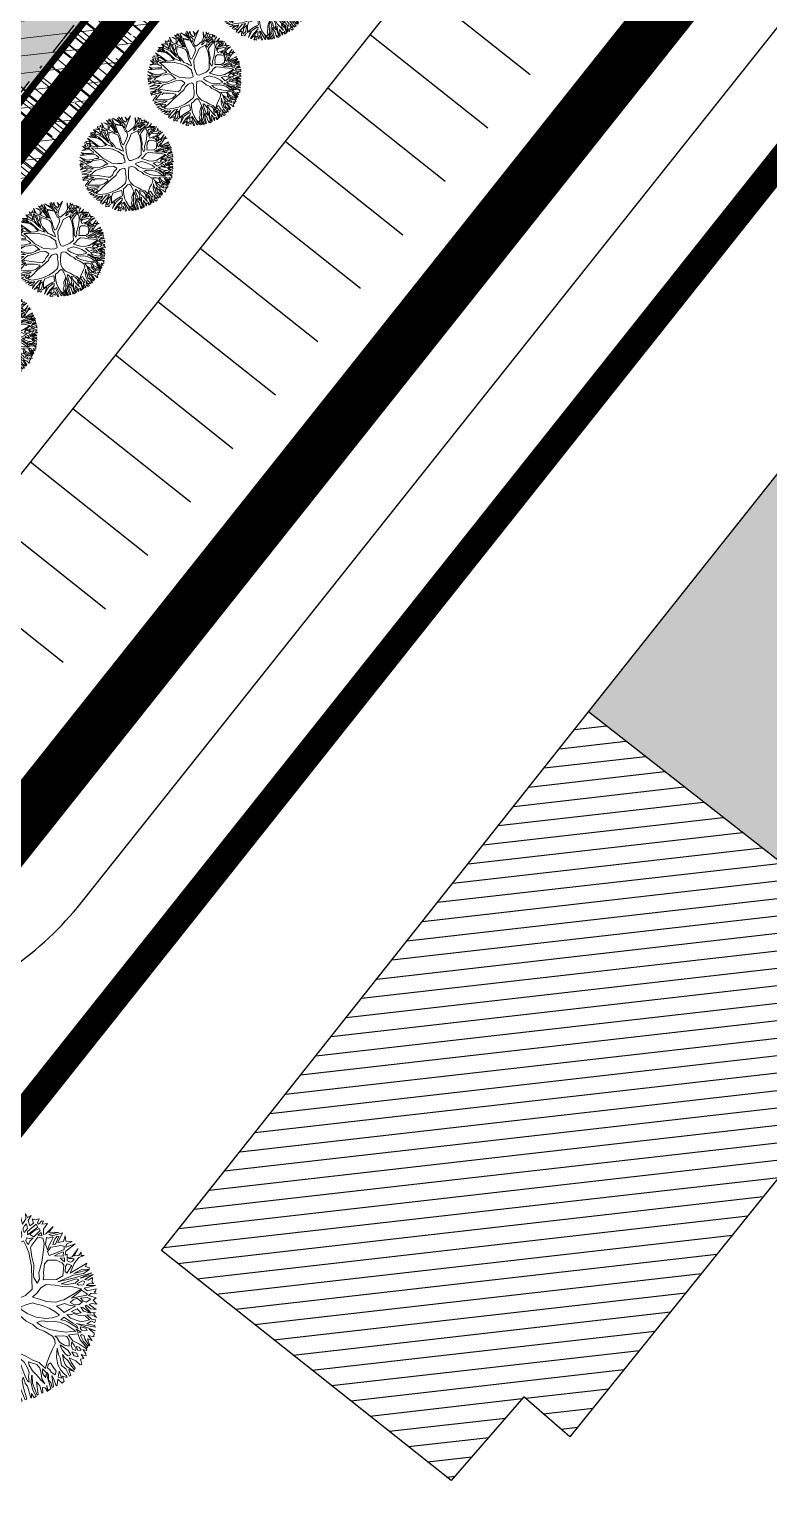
# Model space of a CAD drawing. Header units: metres. Extents: x -664657 to -643449, y -1076720 to -1062383.
# Drawn here: x -660253.3 to -660226.2, y -1066170.8 to -1066117.5 of the extents above; entities that cross this region are included whole.
import ezdxf

# ---------------------------------------------------------------- set-up
doc = ezdxf.new("R2010")
doc.units = ezdxf.units.M
doc.header["$LTSCALE"] = 0.1
for name, pattern in [('DASHDOT', [25.4, 12.7, -6.35, 0, -6.35]), ('DASHED', [19.05, 12.7, -6.35]), ('DIVIDE', [31.75, 12.7, -6.35, 0, -6.35, 0, -6.35])]:
    doc.linetypes.add(name, pattern=pattern)
doc.layers.get('0').update_dxf_attribs({"color": 8, "lineweight": 9})
for name, color, linetype in [('AA_THER_DOPRAVA', 142, 'Continuous'), ('AA_THER_katastr', 7, 'Continuous'), ('AA_THER_KOMUNIKACE', 201, 'Continuous'), ('AA_THER_osy', 46, 'DASHDOT'), ('AA_THER_srafy', 52, 'Continuous'), ('AA_THER_SRAFY KATASTR', 14, 'Continuous'), ('AA_THER_čerchovaná', 84, 'DIVIDE')]:
    doc.layers.add(name, color=color, linetype=linetype)
doc.layers.add('AA_THER_pomocná', color=30, linetype='Continuous', plot=False)
doc.layers.add('AA_THER_silná', color=1, linetype='Continuous', lineweight=70)
doc.layers.add('AA_THER_STAFAZ', color=252, linetype='Continuous', lineweight=0)

# ---------------------------------------------------------------- blocks, each defined once
blk = doc.blocks.new('A$C0C461CEA')
for p, q in [((-0.108, 0.579), (-0.136, 0.688)), ((-0.136, 0.688), (-0.031, 0.479)), ((-0.062, 0.681), (-0.084, 0.71)), ((-0.084, 0.71), (-0.025, 0.681)), ((-0.025, 0.681), (-0.029, 0.73)), ((-0.029, 0.73), (-0.001, 0.656)), ((0.063, 0.606), (-0.009, 0.765)), ((-0.009, 0.765), (0.101, 0.706)), ((0.049, 0.709), (0.1, 0.674)), ((0.071, 0.64), (0.049, 0.709)), ((0.101, 0.706), (0.094, 0.804)), ((0.094, 0.804), (0.195, 0.61)), ((0.214, 0.725), (0.134, 0.788)), ((0.134, 0.788), (0.212, 0.751)), ((0.191, 0.795), (0.205, 0.826)), ((0.231, 0.749), (0.191, 0.795)), ((0.195, 0.61), (0.214, 0.725)), ((0.205, 0.826), (0.247, 0.779)), ((0.212, 0.751), (0.231, 0.749)), ((0.247, 0.779), (0.283, 0.818)), ((0.256, 0.734), (0.28, 0.713)), ((0.257, 0.695), (0.256, 0.734)), ((0.272, 0.676), (0.257, 0.695)), ((0.283, 0.818), (0.273, 0.766)), ((0.273, 0.766), (0.303, 0.735)), ((0.28, 0.713), (0.29, 0.678)), ((0.303, 0.735), (0.335, 0.855)), ((0.335, 0.855), (0.332, 0.706)), ((0.332, 0.706), (0.398, 0.641)), ((0.448, 0.732), (0.381, 0.832)), ((0.381, 0.832), (0.473, 0.745)), ((0.398, 0.641), (0.448, 0.732)), ((0.471, 0.697), (0.438, 0.663)), ((0.483, 0.777), (0.463, 0.845)), ((0.463, 0.845), (0.503, 0.812)), ((0.482, 0.682), (0.471, 0.697)), ((0.473, 0.745), (0.483, 0.777)), ((0.49, 0.711), (0.491, 0.762)), ((0.505, 0.682), (0.49, 0.711)), ((0.491, 0.762), (0.519, 0.739)), ((0.503, 0.812), (0.541, 0.849)), ((0.519, 0.739), (0.518, 0.634)), ((0.541, 0.849), (0.523, 0.775)), ((0.523, 0.775), (0.552, 0.829)), ((0.544, 0.723), (0.568, 0.689)), ((0.547, 0.66), (0.544, 0.723)), ((0.552, 0.829), (0.55, 0.733)), ((0.55, 0.733), (0.572, 0.716)), ((0.568, 0.689), (0.562, 0.609)), ((0.572, 0.716), (0.592, 0.82)), ((0.592, 0.82), (0.599, 0.69)), ((0.599, 0.69), (0.656, 0.641)), ((0.732, 0.619), (0.623, 0.824)), ((0.623, 0.824), (0.721, 0.691)), ((0.721, 0.691), (0.725, 0.772)), ((0.725, 0.772), (0.739, 0.638)), ((0.739, 0.638), (0.773, 0.691)), ((0.773, 0.691), (0.762, 0.79)), ((0.762, 0.79), (0.78, 0.708)), ((0.78, 0.708), (0.782, 0.71)), ((0.782, 0.71), (0.826, 0.755)), ((0.826, 0.755), (0.807, 0.687)), ((0.807, 0.687), (0.84, 0.599)), ((0.888, 0.613), (0.897, 0.711)), ((0.897, 0.711), (0.915, 0.627)), ((-0.291, 0.473), (-0.326, 0.577)), ((-0.326, 0.577), (-0.279, 0.488)), ((-0.256, 0.522), (-0.284, 0.582)), ((-0.284, 0.582), (-0.25, 0.553)), ((-0.207, 0.472), (-0.256, 0.522)), ((-0.25, 0.553), (-0.251, 0.627)), ((-0.251, 0.627), (-0.205, 0.61)), ((-0.215, 0.587), (-0.164, 0.562)), ((-0.208, 0.57), (-0.215, 0.587)), ((-0.212, 0.536), (-0.208, 0.57)), ((-0.186, 0.48), (-0.212, 0.536)), ((-0.205, 0.61), (-0.205, 0.641)), ((-0.205, 0.641), (-0.143, 0.596)), ((-0.164, 0.562), (-0.163, 0.47)), ((-0.143, 0.596), (-0.108, 0.579)), ((-0.134, 0.562), (-0.138, 0.487)), ((-0.111, 0.544), (-0.134, 0.562)), ((-0.084, 0.536), (-0.111, 0.544)), ((-0.05, 0.471), (-0.084, 0.536)), ((0.086, 0.573), (-0.062, 0.681)), ((-0.001, 0.656), (0.063, 0.606)), ((0.115, 0.58), (0.071, 0.64)), ((0.141, 0.467), (0.086, 0.573)), ((0.1, 0.674), (0.148, 0.626)), ((0.154, 0.458), (0.115, 0.58)), ((0.148, 0.626), (0.198, 0.54)), ((0.198, 0.54), (0.234, 0.438)), ((0.212, 0.581), (0.226, 0.644)), ((0.236, 0.499), (0.212, 0.581)), ((0.226, 0.644), (0.236, 0.684)), ((0.236, 0.684), (0.278, 0.625)), ((0.278, 0.625), (0.267, 0.543)), ((0.267, 0.543), (0.281, 0.388)), ((0.291, 0.657), (0.272, 0.676)), ((0.29, 0.678), (0.291, 0.657)), ((0.298, 0.594), (0.316, 0.668)), ((0.299, 0.519), (0.298, 0.594)), ((0.359, 0.578), (0.299, 0.519)), ((0.316, 0.668), (0.354, 0.641)), ((0.392, 0.572), (0.318, 0.477)), ((0.354, 0.641), (0.373, 0.618)), ((0.373, 0.618), (0.359, 0.578)), ((0.469, 0.501), (0.392, 0.572)), ((0.419, 0.639), (0.417, 0.618)), ((0.417, 0.618), (0.449, 0.568)), ((0.438, 0.663), (0.419, 0.639)), ((0.449, 0.568), (0.492, 0.518)), ((0.492, 0.669), (0.482, 0.682)), ((0.503, 0.634), (0.492, 0.669)), ((0.492, 0.518), (0.511, 0.491)), ((0.512, 0.575), (0.503, 0.634)), ((0.518, 0.634), (0.505, 0.682)), ((0.511, 0.491), (0.512, 0.575)), ((0.53, 0.531), (0.539, 0.622)), ((0.551, 0.471), (0.53, 0.531)), ((0.539, 0.622), (0.547, 0.66)), ((0.562, 0.609), (0.551, 0.471)), ((0.581, 0.563), (0.574, 0.456)), ((0.6, 0.66), (0.581, 0.563)), ((0.629, 0.644), (0.6, 0.66)), ((0.699, 0.587), (0.629, 0.644)), ((0.656, 0.641), (0.716, 0.594)), ((0.735, 0.569), (0.699, 0.587)), ((0.716, 0.594), (0.732, 0.619)), ((0.736, 0.502), (0.735, 0.569)), ((0.756, 0.617), (0.75, 0.55)), ((0.75, 0.55), (0.759, 0.494)), ((0.785, 0.647), (0.756, 0.617)), ((0.759, 0.494), (0.811, 0.549)), ((0.847, 0.53), (0.772, 0.454)), ((0.811, 0.549), (0.785, 0.647)), ((0.84, 0.599), (0.888, 0.613)), ((1.024, 0.679), (0.847, 0.53)), ((0.915, 0.627), (1.024, 0.679)), ((1.039, 0.454), (1.103, 0.589)), ((1.103, 0.589), (1.074, 0.465)), ((1.137, 0.506), (1.166, 0.562)), ((1.166, 0.562), (1.164, 0.508)), ((-0.436, 0.238), (-0.503, 0.376)), ((-0.503, 0.376), (-0.397, 0.235)), ((-0.394, 0.371), (-0.482, 0.412)), ((-0.482, 0.412), (-0.394, 0.388)), ((-0.394, 0.388), (-0.424, 0.459)), ((-0.424, 0.459), (-0.372, 0.399)), ((-0.256, 0.32), (-0.394, 0.371)), ((-0.386, 0.487), (-0.377, 0.497)), ((-0.28, 0.452), (-0.386, 0.487)), ((-0.377, 0.497), (-0.291, 0.473)), ((-0.372, 0.399), (-0.265, 0.347)), ((-0.209, 0.421), (-0.28, 0.452)), ((-0.279, 0.488), (-0.209, 0.448)), ((-0.265, 0.347), (-0.176, 0.312)), ((-0.209, 0.448), (-0.207, 0.472)), ((-0.194, 0.381), (-0.209, 0.421)), ((-0.162, 0.346), (-0.194, 0.381)), ((-0.163, 0.47), (-0.186, 0.48)), ((-0.176, 0.312), (-0.162, 0.346)), ((-0.157, 0.436), (-0.114, 0.321)), ((-0.081, 0.391), (-0.157, 0.436)), ((-0.138, 0.487), (-0.095, 0.443)), ((-0.095, 0.443), (-0.013, 0.385)), ((0.012, 0.333), (-0.081, 0.391)), ((-0.013, 0.385), (-0.05, 0.471)), ((-0.031, 0.479), (0.019, 0.379)), ((0.019, 0.379), (0.096, 0.349)), ((0.096, 0.349), (0.175, 0.322)), ((0.175, 0.322), (0.141, 0.467)), ((0.193, 0.345), (0.154, 0.458)), ((0.24, 0.295), (0.193, 0.345)), ((0.234, 0.438), (0.258, 0.367)), ((0.281, 0.388), (0.236, 0.499)), ((0.258, 0.367), (0.296, 0.309)), ((0.314, 0.414), (0.309, 0.363)), ((0.309, 0.363), (0.334, 0.286)), ((0.318, 0.477), (0.314, 0.414)), ((0.532, 0.422), (0.469, 0.501)), ((0.54, 0.324), (0.532, 0.422)), ((0.571, 0.374), (0.551, 0.283)), ((0.574, 0.456), (0.571, 0.374)), ((0.731, 0.289), (0.76, 0.363)), ((0.738, 0.409), (0.736, 0.502)), ((0.76, 0.363), (0.738, 0.409)), ((0.772, 0.454), (0.768, 0.41)), ((0.768, 0.41), (0.8, 0.37)), ((0.8, 0.37), (0.955, 0.401)), ((0.943, 0.354), (0.922, 0.336)), ((0.983, 0.384), (0.943, 0.354)), ((0.955, 0.401), (1.039, 0.454)), ((1.022, 0.404), (0.983, 0.384)), ((0.992, 0.342), (1.008, 0.359)), ((1.008, 0.359), (1.022, 0.404)), ((1.06, 0.421), (1.046, 0.396)), ((1.046, 0.396), (1.046, 0.37)), ((1.046, 0.37), (1.102, 0.394)), ((1.085, 0.438), (1.06, 0.421)), ((1.084, 0.364), (1.065, 0.329)), ((1.065, 0.329), (1.216, 0.353)), ((1.074, 0.465), (1.137, 0.506)), ((1.151, 0.377), (1.084, 0.364)), ((1.117, 0.447), (1.085, 0.438)), ((1.102, 0.394), (1.117, 0.447)), ((1.154, 0.472), (1.142, 0.409)), ((1.142, 0.409), (1.193, 0.416)), ((1.216, 0.393), (1.151, 0.377)), ((1.213, 0.508), (1.154, 0.472)), ((1.164, 0.508), (1.213, 0.508)), ((1.193, 0.416), (1.206, 0.47)), ((1.206, 0.47), (1.232, 0.441)), ((1.216, 0.353), (1.216, 0.393)), ((1.232, 0.441), (1.276, 0.429)), ((1.276, 0.429), (1.239, 0.399)), ((1.239, 0.399), (1.239, 0.378)), ((1.239, 0.378), (1.266, 0.383)), ((1.266, 0.383), (1.281, 0.398)), ((1.308, 0.383), (1.275, 0.358)), ((1.275, 0.358), (1.336, 0.335)), ((1.281, 0.398), (1.308, 0.383)), ((-0.612, 0.165), (-0.577, 0.172)), ((-0.577, 0.172), (-0.583, 0.229)), ((-0.583, 0.229), (-0.536, 0.174)), ((-0.526, 0.187), (-0.556, 0.247)), ((-0.556, 0.247), (-0.505, 0.187)), ((-0.495, 0.221), (-0.55, 0.309)), ((-0.55, 0.309), (-0.495, 0.256)), ((-0.536, 0.174), (-0.526, 0.187)), ((-0.505, 0.187), (-0.335, 0.163)), ((-0.495, 0.256), (-0.436, 0.238)), ((-0.415, 0.205), (-0.495, 0.221)), ((-0.335, 0.163), (-0.415, 0.205)), ((-0.397, 0.235), (-0.263, 0.181)), ((-0.263, 0.181), (-0.194, 0.167)), ((-0.174, 0.275), (-0.256, 0.32)), ((-0.142, 0.224), (-0.174, 0.275)), ((-0.114, 0.159), (-0.142, 0.224)), ((-0.114, 0.321), (-0.04, 0.095)), ((0.154, 0.269), (0.012, 0.333)), ((0.266, 0.178), (0.154, 0.269)), ((0.308, 0.222), (0.24, 0.295)), ((0.364, 0.065), (0.266, 0.178)), ((0.296, 0.309), (0.308, 0.222)), ((0.334, 0.286), (0.348, 0.221)), ((0.348, 0.221), (0.354, 0.16)), ((0.485, 0.148), (0.513, 0.258)), ((0.513, 0.258), (0.54, 0.324)), ((0.534, 0.218), (0.533, 0.155)), ((0.551, 0.283), (0.534, 0.218)), ((0.567, 0.153), (0.619, 0.192)), ((0.726, 0.197), (0.588, 0.099)), ((0.619, 0.192), (0.694, 0.255)), ((0.694, 0.255), (0.731, 0.289)), ((0.834, 0.289), (0.726, 0.197)), ((0.992, 0.29), (0.834, 0.289)), ((0.922, 0.336), (0.992, 0.342)), ((0.985, 0.138), (0.99, 0.219)), ((0.99, 0.219), (0.992, 0.29)), ((1.029, 0.181), (0.99, 0.078)), ((1.019, 0.28), (1.014, 0.25)), ((1.014, 0.25), (1.022, 0.223)), ((1.04, 0.305), (1.019, 0.28)), ((1.022, 0.223), (1.057, 0.251)), ((1.054, 0.196), (1.029, 0.181)), ((1.065, 0.28), (1.04, 0.305)), ((1.161, 0.247), (1.054, 0.196)), ((1.057, 0.251), (1.11, 0.266)), ((1.11, 0.266), (1.065, 0.28)), ((1.115, 0.327), (1.094, 0.318)), ((1.094, 0.318), (1.123, 0.272)), ((1.157, 0.334), (1.115, 0.327)), ((1.123, 0.272), (1.221, 0.303)), ((1.223, 0.332), (1.157, 0.334)), ((1.207, 0.21), (1.161, 0.247)), ((1.221, 0.277), (1.173, 0.268)), ((1.173, 0.268), (1.209, 0.239)), ((1.193, 0.151), (1.207, 0.21)), ((1.249, 0.194), (1.201, 0.132)), ((1.209, 0.239), (1.221, 0.277)), ((1.221, 0.303), (1.223, 0.332)), ((1.265, 0.299), (1.236, 0.242)), ((1.236, 0.242), (1.263, 0.236)), ((1.268, 0.179), (1.249, 0.194)), ((1.263, 0.236), (1.379, 0.275)), ((1.336, 0.335), (1.265, 0.299)), ((1.314, 0.169), (1.268, 0.179)), ((1.411, 0.18), (1.289, 0.213)), ((1.289, 0.213), (1.317, 0.184)), ((1.379, 0.275), (1.301, 0.236)), ((1.301, 0.236), (1.411, 0.18)), ((1.317, 0.184), (1.443, 0.155)), ((-0.493, -0.002), (-0.644, 0.041)), ((-0.644, 0.041), (-0.485, 0.03)), ((-0.635, 0.101), (-0.551, 0.117)), ((-0.519, 0.086), (-0.635, 0.101)), ((-0.557, 0.142), (-0.612, 0.165)), ((-0.551, 0.117), (-0.557, 0.142)), ((-0.509, 0.126), (-0.526, 0.126)), ((-0.526, 0.126), (-0.492, 0.08)), ((-0.485, 0.03), (-0.519, 0.086)), ((-0.416, 0.057), (-0.509, 0.126)), ((-0.492, 0.08), (-0.453, 0.038)), ((-0.444, 0.15), (-0.46, 0.141)), ((-0.46, 0.141), (-0.318, -0.013)), ((-0.453, 0.038), (-0.411, 0.003)), ((-0.353, 0.149), (-0.444, 0.15)), ((-0.354, -0.026), (-0.416, 0.057)), ((-0.411, 0.003), (-0.354, -0.026)), ((-0.273, 0.155), (-0.353, 0.149)), ((-0.191, 0.121), (-0.273, 0.155)), ((-0.194, 0.167), (-0.145, 0.146)), ((-0.099, 0.096), (-0.191, 0.121)), ((-0.145, 0.146), (-0.114, 0.159)), ((-0.05, 0.048), (-0.099, 0.096)), ((0, -0.086), (-0.05, 0.048)), ((-0.04, 0.095), (0.101, -0.11)), ((0.354, 0.16), (0.409, 0.103)), ((0.435, -0.079), (0.364, 0.065)), ((0.409, 0.103), (0.439, 0.053)), ((0.439, 0.053), (0.476, 0.01)), ((0.476, 0.01), (0.498, 0.096)), ((0.498, 0.096), (0.485, 0.148)), ((0.588, 0.099), (0.514, -0.053)), ((0.533, 0.155), (0.567, 0.153)), ((0.934, -0.024), (0.985, 0.138)), ((0.99, 0.078), (0.966, -0.017)), ((1.064, -0.035), (1.15, 0.081)), ((1.15, 0.081), (1.193, 0.151)), ((1.184, 0.044), (1.176, -0.007)), ((1.242, 0.072), (1.184, 0.044)), ((1.201, 0.118), (1.192, 0.06)), ((1.192, 0.06), (1.242, 0.105)), ((1.201, 0.132), (1.201, 0.118)), ((1.242, 0.105), (1.277, 0.128)), ((1.297, 0.051), (1.242, 0.072)), ((1.294, 0.108), (1.276, 0.086)), ((1.276, 0.086), (1.305, 0.077)), ((1.277, 0.128), (1.319, 0.158)), ((1.327, 0.131), (1.294, 0.108)), ((1.347, 0.037), (1.297, 0.051)), ((1.305, 0.077), (1.384, 0.138)), ((1.319, 0.158), (1.314, 0.169)), ((1.367, 0.149), (1.327, 0.131)), ((1.443, 0.155), (1.34, 0.081)), ((1.34, 0.081), (1.406, 0.061)), ((1.386, 0.006), (1.347, 0.037)), ((1.384, 0.138), (1.367, 0.149)), ((1.367, -0.026), (1.386, 0.006)), ((1.421, 0.016), (1.398, -0.011)), ((1.406, 0.061), (1.454, 0.109)), ((1.495, 0.013), (1.421, 0.016)), ((1.454, 0.109), (1.431, 0.05)), ((1.431, 0.05), (1.495, 0.013)), ((-0.701, -0.157), (-0.672, -0.144)), ((-0.634, -0.167), (-0.701, -0.157)), ((-0.672, -0.144), (-0.697, -0.115)), ((-0.697, -0.115), (-0.649, -0.134)), ((-0.599, -0.118), (-0.687, -0.081)), ((-0.687, -0.081), (-0.582, -0.108)), ((-0.508, -0.101), (-0.659, -0.004)), ((-0.659, -0.004), (-0.5, -0.057)), ((-0.649, -0.134), (-0.599, -0.118)), ((-0.583, -0.227), (-0.634, -0.167)), ((-0.561, -0.129), (-0.611, -0.142)), ((-0.611, -0.142), (-0.575, -0.175)), ((-0.582, -0.108), (-0.544, -0.105)), ((-0.519, -0.137), (-0.561, -0.129)), ((-0.544, -0.105), (-0.508, -0.101)), ((-0.491, -0.179), (-0.519, -0.137)), ((-0.5, -0.057), (-0.412, -0.054)), ((-0.412, -0.054), (-0.493, -0.002)), ((-0.33, -0.078), (-0.491, -0.12)), ((-0.491, -0.12), (-0.481, -0.145)), ((-0.481, -0.145), (-0.435, -0.149)), ((-0.435, -0.149), (-0.35, -0.207)), ((-0.208, -0.104), (-0.33, -0.078)), ((-0.318, -0.013), (-0.221, -0.06)), ((-0.221, -0.06), (-0.118, -0.072)), ((-0.023, -0.134), (-0.208, -0.104)), ((-0.118, -0.072), (-0.051, -0.067)), ((-0.051, -0.067), (0, -0.086)), ((0.101, -0.19), (-0.023, -0.134)), ((0.101, -0.11), (0.215, -0.18)), ((0.386, -0.241), (0.412, -0.157)), ((0.412, -0.132), (0.435, -0.079)), ((0.412, -0.157), (0.412, -0.132)), ((0.514, -0.053), (0.492, -0.182)), ((0.814, -0.262), (0.864, -0.159)), ((0.864, -0.159), (0.934, -0.024)), ((0.908, -0.119), (0.897, -0.15)), ((0.897, -0.15), (0.901, -0.228)), ((0.966, -0.017), (0.908, -0.119)), ((0.946, -0.198), (0.973, -0.127)), ((0.973, -0.127), (1.064, -0.035)), ((1.026, -0.151), (1.009, -0.187)), ((1.084, -0.067), (1.026, -0.151)), ((1.138, -0.047), (1.084, -0.067)), ((1.225, -0.095), (1.138, -0.047)), ((1.176, -0.007), (1.277, -0.02)), ((1.271, -0.153), (1.225, -0.095)), ((1.231, -0.04), (1.321, -0.091)), ((1.289, -0.041), (1.231, -0.04)), ((1.276, -0.187), (1.271, -0.153)), ((1.277, -0.02), (1.367, -0.026)), ((1.324, -0.116), (1.277, -0.096)), ((1.277, -0.096), (1.303, -0.157)), ((1.346, -0.047), (1.289, -0.041)), ((1.303, -0.157), (1.324, -0.116)), ((1.321, -0.091), (1.346, -0.047)), ((1.347, -0.14), (1.333, -0.161)), ((1.333, -0.161), (1.36, -0.194)), ((1.374, -0.053), (1.346, -0.093)), ((1.346, -0.093), (1.374, -0.091)), ((1.368, -0.148), (1.347, -0.14)), ((1.374, -0.091), (1.353, -0.129)), ((1.353, -0.129), (1.41, -0.147)), ((1.4, -0.166), (1.368, -0.148)), ((1.514, -0.029), (1.374, -0.053)), ((1.398, -0.011), (1.514, -0.029)), ((1.421, -0.179), (1.4, -0.166)), ((1.41, -0.147), (1.519, -0.094)), ((1.519, -0.094), (1.431, -0.145)), ((1.431, -0.145), (1.486, -0.17)), ((1.486, -0.17), (1.527, -0.148)), ((1.527, -0.148), (1.511, -0.184)), ((-0.721, -0.288), (-0.583, -0.227)), ((-0.67, -0.354), (-0.721, -0.288)), ((-0.49, -0.229), (-0.658, -0.302)), ((-0.658, -0.302), (-0.588, -0.343)), ((-0.575, -0.175), (-0.552, -0.204)), ((-0.552, -0.204), (-0.506, -0.197)), ((-0.506, -0.197), (-0.448, -0.22)), ((-0.444, -0.203), (-0.491, -0.179)), ((-0.465, -0.267), (-0.49, -0.229)), ((-0.431, -0.251), (-0.465, -0.267)), ((-0.448, -0.22), (-0.444, -0.203)), ((-0.402, -0.266), (-0.431, -0.251)), ((-0.281, -0.328), (-0.402, -0.266)), ((-0.35, -0.207), (-0.2, -0.314)), ((-0.167, -0.411), (-0.281, -0.328)), ((-0.2, -0.314), (-0.141, -0.358)), ((-0.025, -0.371), (0.046, -0.318)), ((0.046, -0.318), (0.128, -0.29)), ((0.147, -0.271), (0.101, -0.19)), ((0.202, -0.337), (0.101, -0.37)), ((0.128, -0.29), (0.147, -0.271)), ((0.284, -0.347), (0.202, -0.337)), ((0.215, -0.18), (0.302, -0.23)), ((0.302, -0.23), (0.386, -0.241)), ((0.492, -0.182), (0.493, -0.246)), ((0.493, -0.246), (0.533, -0.274)), ((0.533, -0.274), (0.71, -0.29)), ((0.71, -0.29), (0.814, -0.262)), ((0.773, -0.347), (0.846, -0.329)), ((0.846, -0.329), (0.914, -0.295)), ((0.901, -0.228), (0.946, -0.198)), ((0.914, -0.295), (0.987, -0.292)), ((1.009, -0.187), (0.98, -0.225)), ((0.98, -0.225), (1.12, -0.297)), ((0.987, -0.292), (1.076, -0.35)), ((1.12, -0.297), (1.208, -0.294)), ((1.322, -0.346), (1.122, -0.328)), ((1.122, -0.328), (1.314, -0.377)), ((1.208, -0.294), (1.276, -0.187)), ((1.287, -0.212), (1.256, -0.26)), ((1.256, -0.26), (1.262, -0.288)), ((1.262, -0.288), (1.356, -0.236)), ((1.318, -0.192), (1.287, -0.212)), ((1.394, -0.229), (1.298, -0.308)), ((1.298, -0.308), (1.389, -0.301)), ((1.356, -0.236), (1.318, -0.192)), ((1.439, -0.334), (1.334, -0.329)), ((1.334, -0.329), (1.521, -0.375)), ((1.36, -0.194), (1.389, -0.194)), ((1.389, -0.194), (1.421, -0.179)), ((1.389, -0.301), (1.527, -0.295)), ((1.476, -0.191), (1.394, -0.229)), ((1.513, -0.369), (1.439, -0.334)), ((1.541, -0.201), (1.476, -0.191)), ((1.527, -0.295), (1.496, -0.321)), ((1.496, -0.321), (1.528, -0.358)), ((1.511, -0.184), (1.541, -0.201)), ((-0.722, -0.374), (-0.67, -0.354)), ((-0.605, -0.381), (-0.722, -0.374)), ((-0.671, -0.512), (-0.715, -0.477)), ((-0.715, -0.477), (-0.643, -0.483)), ((-0.705, -0.422), (-0.705, -0.403)), ((-0.705, -0.403), (-0.475, -0.468)), ((-0.602, -0.457), (-0.705, -0.422)), ((-0.697, -0.539), (-0.671, -0.512)), ((-0.643, -0.483), (-0.602, -0.457)), ((-0.562, -0.478), (-0.608, -0.497)), ((-0.608, -0.497), (-0.603, -0.545)), ((-0.429, -0.459), (-0.605, -0.381)), ((-0.588, -0.343), (-0.459, -0.411)), ((-0.528, -0.49), (-0.562, -0.478)), ((-0.5, -0.512), (-0.528, -0.49)), ((-0.523, -0.534), (-0.5, -0.512)), ((-0.475, -0.468), (-0.429, -0.459)), ((-0.459, -0.411), (-0.383, -0.446)), ((-0.274, -0.489), (-0.439, -0.537)), ((-0.383, -0.446), (-0.284, -0.456)), ((-0.284, -0.456), (-0.182, -0.436)), ((-0.099, -0.448), (-0.274, -0.489)), ((-0.182, -0.436), (-0.167, -0.411)), ((-0.141, -0.358), (-0.098, -0.387)), ((0.06, -0.41), (-0.099, -0.448)), ((-0.098, -0.387), (-0.025, -0.371)), ((0.101, -0.37), (0.06, -0.41)), ((0.252, -0.551), (0.271, -0.484)), ((0.271, -0.484), (0.295, -0.448)), ((0.301, -0.364), (0.284, -0.347)), ((0.295, -0.448), (0.313, -0.389)), ((0.313, -0.389), (0.301, -0.364)), ((0.348, -0.481), (0.309, -0.559)), ((0.414, -0.386), (0.348, -0.481)), ((0.482, -0.404), (0.414, -0.386)), ((0.518, -0.429), (0.482, -0.404)), ((0.544, -0.477), (0.518, -0.429)), ((0.574, -0.561), (0.544, -0.477)), ((0.601, -0.382), (0.587, -0.408)), ((0.587, -0.408), (0.628, -0.487)), ((0.66, -0.39), (0.601, -0.382)), ((0.628, -0.487), (0.7, -0.576)), ((0.74, -0.406), (0.66, -0.39)), ((0.768, -0.431), (0.74, -0.406)), ((0.831, -0.489), (0.768, -0.431)), ((0.833, -0.407), (0.773, -0.347)), ((0.885, -0.552), (0.831, -0.489)), ((0.896, -0.469), (0.833, -0.407)), ((0.987, -0.527), (0.896, -0.469)), ((1.076, -0.35), (1.146, -0.402)), ((1.146, -0.366), (1.331, -0.398)), ((1.205, -0.406), (1.146, -0.366)), ((1.146, -0.402), (1.247, -0.462)), ((1.293, -0.438), (1.205, -0.406)), ((1.247, -0.462), (1.328, -0.531)), ((1.35, -0.423), (1.293, -0.438)), ((1.308, -0.455), (1.382, -0.454)), ((1.323, -0.478), (1.308, -0.455)), ((1.314, -0.377), (1.526, -0.421)), ((1.436, -0.382), (1.322, -0.346)), ((1.367, -0.498), (1.323, -0.478)), ((1.331, -0.398), (1.35, -0.423)), ((1.403, -0.475), (1.367, -0.498)), ((1.526, -0.421), (1.375, -0.412)), ((1.375, -0.412), (1.53, -0.449)), ((1.382, -0.454), (1.403, -0.475)), ((1.53, -0.449), (1.415, -0.452)), ((1.415, -0.452), (1.445, -0.477)), ((1.521, -0.375), (1.436, -0.382)), ((1.445, -0.477), (1.505, -0.474)), ((1.505, -0.474), (1.477, -0.522)), ((1.528, -0.358), (1.513, -0.369)), ((-0.651, -0.541), (-0.697, -0.539)), ((-0.537, -0.67), (-0.676, -0.63)), ((-0.676, -0.63), (-0.569, -0.633)), ((-0.67, -0.585), (-0.643, -0.564)), ((-0.628, -0.583), (-0.67, -0.585)), ((-0.643, -0.564), (-0.651, -0.541)), ((-0.639, -0.698), (-0.537, -0.67)), ((-0.569, -0.633), (-0.628, -0.583)), ((-0.603, -0.545), (-0.555, -0.54)), ((-0.569, -0.566), (-0.571, -0.578)), ((-0.571, -0.578), (-0.503, -0.638)), ((-0.439, -0.537), (-0.569, -0.566)), ((-0.555, -0.54), (-0.523, -0.534)), ((-0.503, -0.638), (-0.373, -0.687)), ((0.048, -0.713), (0.165, -0.682)), ((0.165, -0.682), (0.215, -0.623)), ((0.215, -0.623), (0.252, -0.551)), ((0.276, -0.629), (0.273, -0.73)), ((0.309, -0.559), (0.276, -0.629)), ((0.627, -0.632), (0.574, -0.561)), ((0.648, -0.697), (0.627, -0.632)), ((0.68, -0.635), (0.71, -0.698)), ((0.723, -0.641), (0.68, -0.635)), ((0.7, -0.576), (0.793, -0.643)), ((0.755, -0.654), (0.723, -0.641)), ((0.793, -0.687), (0.755, -0.654)), ((0.793, -0.643), (0.86, -0.669)), ((0.86, -0.669), (0.919, -0.683)), ((0.927, -0.618), (0.885, -0.552)), ((0.919, -0.683), (0.953, -0.683)), ((0.953, -0.683), (0.927, -0.618)), ((0.973, -0.572), (1.072, -0.589)), ((0.997, -0.622), (0.973, -0.572)), ((1.063, -0.541), (0.987, -0.527)), ((1.018, -0.681), (0.997, -0.622)), ((1.087, -0.68), (1.018, -0.681)), ((1.084, -0.55), (1.063, -0.541)), ((1.072, -0.589), (1.119, -0.642)), ((1.24, -0.542), (1.084, -0.55)), ((1.171, -0.679), (1.087, -0.68)), ((1.119, -0.642), (1.171, -0.679)), ((1.135, -0.61), (1.181, -0.601)), ((1.169, -0.658), (1.135, -0.61)), ((1.218, -0.683), (1.169, -0.658)), ((1.271, -0.556), (1.173, -0.572)), ((1.173, -0.572), (1.345, -0.623)), ((1.181, -0.601), (1.228, -0.603)), ((1.262, -0.674), (1.218, -0.683)), ((1.228, -0.603), (1.262, -0.674)), ((1.328, -0.531), (1.24, -0.542)), ((1.339, -0.652), (1.266, -0.621)), ((1.266, -0.621), (1.279, -0.67)), ((1.32, -0.545), (1.271, -0.556)), ((1.279, -0.67), (1.304, -0.696)), ((1.362, -0.62), (1.32, -0.545)), ((1.367, -0.69), (1.339, -0.652)), ((1.345, -0.623), (1.362, -0.62)), ((1.492, -0.575), (1.361, -0.539)), ((1.361, -0.539), (1.376, -0.585)), ((1.404, -0.631), (1.364, -0.641)), ((1.364, -0.641), (1.432, -0.706)), ((1.376, -0.585), (1.48, -0.613)), ((1.434, -0.521), (1.395, -0.521)), ((1.395, -0.521), (1.492, -0.575)), ((1.457, -0.664), (1.404, -0.631)), ((1.485, -0.543), (1.434, -0.521)), ((1.461, -0.634), (1.444, -0.636)), ((1.444, -0.636), (1.457, -0.664)), ((1.48, -0.613), (1.461, -0.634)), ((1.477, -0.522), (1.485, -0.543)), ((-0.507, -0.691), (-0.639, -0.698)), ((-0.54, -0.767), (-0.622, -0.732)), ((-0.622, -0.732), (-0.532, -0.735)), ((-0.483, -0.76), (-0.59, -0.822)), ((-0.59, -0.822), (-0.54, -0.767)), ((-0.568, -0.862), (-0.416, -0.81)), ((-0.532, -0.735), (-0.456, -0.699)), ((-0.456, -0.699), (-0.507, -0.691)), ((-0.374, -0.724), (-0.483, -0.76)), ((-0.388, -0.824), (-0.446, -0.892)), ((-0.416, -0.81), (-0.302, -0.746)), ((-0.329, -0.8), (-0.388, -0.824)), ((-0.381, -0.913), (-0.335, -0.847)), ((-0.302, -0.746), (-0.374, -0.724)), ((-0.373, -0.687), (-0.256, -0.714)), ((-0.335, -0.847), (-0.287, -0.798)), ((-0.287, -0.798), (-0.329, -0.8)), ((-0.283, -0.813), (-0.322, -0.887)), ((-0.221, -0.753), (-0.283, -0.813)), ((-0.256, -0.714), (-0.076, -0.727)), ((-0.092, -0.771), (-0.221, -0.753)), ((-0.004, -0.791), (-0.092, -0.771)), ((-0.076, -0.727), (0.048, -0.713)), ((-0.024, -0.869), (-0.002, -0.812)), ((-0.002, -0.812), (-0.004, -0.791)), ((0.055, -0.78), (0.014, -0.86)), ((0.103, -0.771), (0.055, -0.78)), ((0.185, -0.745), (0.103, -0.771)), ((0.227, -0.745), (0.185, -0.745)), ((0.25, -0.786), (0.227, -0.745)), ((0.249, -0.862), (0.25, -0.786)), ((0.273, -0.73), (0.303, -0.824)), ((0.303, -0.824), (0.376, -0.924)), ((0.706, -0.765), (0.648, -0.697)), ((0.766, -0.864), (0.706, -0.765)), ((0.71, -0.698), (0.771, -0.775)), ((0.771, -0.775), (0.873, -0.86)), ((0.861, -0.713), (0.793, -0.687)), ((0.923, -0.765), (0.861, -0.713)), ((0.975, -0.826), (0.923, -0.765)), ((0.943, -0.738), (0.987, -0.729)), ((0.979, -0.769), (0.943, -0.738)), ((1.031, -0.928), (0.975, -0.826)), ((1.005, -0.804), (0.979, -0.769)), ((0.987, -0.729), (1.026, -0.796)), ((1.045, -0.869), (1.005, -0.804)), ((1.026, -0.796), (1.051, -0.84)), ((1.033, -0.716), (1.053, -0.774)), ((1.078, -0.743), (1.033, -0.716)), ((1.051, -0.84), (1.075, -0.882)), ((1.053, -0.774), (1.127, -0.856)), ((1.111, -0.744), (1.078, -0.743)), ((1.099, -0.713), (1.174, -0.717)), ((1.139, -0.759), (1.099, -0.713)), ((1.151, -0.786), (1.111, -0.744)), ((1.127, -0.856), (1.163, -0.878)), ((1.193, -0.78), (1.139, -0.759)), ((1.217, -0.83), (1.151, -0.786)), ((1.174, -0.717), (1.193, -0.78)), ((1.239, -0.897), (1.217, -0.83)), ((1.22, -0.716), (1.225, -0.775)), ((1.246, -0.741), (1.22, -0.716)), ((1.225, -0.775), (1.289, -0.835)), ((1.293, -0.863), (1.24, -0.831)), ((1.24, -0.831), (1.264, -0.903)), ((1.269, -0.792), (1.246, -0.741)), ((1.292, -0.73), (1.269, -0.733)), ((1.269, -0.733), (1.293, -0.833)), ((1.289, -0.835), (1.269, -0.792)), ((1.314, -0.791), (1.292, -0.73)), ((1.293, -0.833), (1.345, -0.856)), ((1.304, -0.696), (1.367, -0.69)), ((1.366, -0.826), (1.314, -0.791)), ((1.345, -0.856), (1.318, -0.856)), ((1.318, -0.856), (1.327, -0.913)), ((1.351, -0.74), (1.321, -0.736)), ((1.321, -0.736), (1.366, -0.826)), ((1.406, -0.775), (1.351, -0.74)), ((1.432, -0.706), (1.386, -0.715)), ((1.386, -0.715), (1.406, -0.775)), ((-0.457, -0.859), (-0.568, -0.862)), ((-0.519, -0.958), (-0.457, -0.859)), ((-0.458, -0.964), (-0.519, -0.958)), ((-0.463, -0.909), (-0.469, -0.936)), ((-0.469, -0.936), (-0.415, -0.93)), ((-0.446, -0.892), (-0.463, -0.909)), ((-0.456, -0.999), (-0.458, -0.964)), ((-0.402, -0.959), (-0.456, -0.999)), ((-0.415, -0.93), (-0.381, -0.913)), ((-0.275, -0.955), (-0.402, -0.959)), ((-0.396, -1.075), (-0.275, -0.955)), ((-0.237, -0.968), (-0.396, -1.075)), ((-0.322, -0.887), (-0.355, -0.942)), ((-0.355, -0.942), (-0.206, -0.924)), ((-0.105, -0.95), (-0.237, -0.968)), ((-0.235, -1.047), (-0.102, -1.004)), ((-0.206, -0.924), (-0.095, -0.918)), ((-0.078, -0.962), (-0.105, -0.95)), ((-0.102, -1.004), (-0.078, -0.962)), ((-0.095, -0.918), (-0.04, -0.918)), ((-0.04, -0.918), (-0.024, -0.869)), ((-0.027, -0.987), (-0.034, -1.08)), ((0.014, -0.86), (-0.027, -0.987)), ((0.142, -1.04), (0.206, -0.982)), ((0.246, -0.974), (0.184, -1.043)), ((0.206, -0.982), (0.243, -0.953)), ((0.23, -1.077), (0.246, -0.974)), ((0.243, -0.953), (0.249, -0.862)), ((0.277, -0.999), (0.264, -1.085)), ((0.292, -0.925), (0.277, -0.999)), ((0.309, -0.927), (0.292, -0.925)), ((0.33, -0.981), (0.309, -0.927)), ((0.333, -1.053), (0.33, -0.981)), ((0.374, -0.999), (0.362, -1.036)), ((0.41, -1.033), (0.374, -0.999)), ((0.376, -0.924), (0.427, -1.003)), ((0.427, -1.003), (0.48, -1.062)), ((0.631, -1.046), (0.693, -0.999)), ((0.746, -1.013), (0.692, -1.098)), ((0.693, -0.999), (0.75, -0.958)), ((0.726, -1.085), (0.746, -1.013)), ((0.75, -0.958), (0.766, -0.918)), ((0.766, -0.918), (0.766, -0.864)), ((0.789, -0.874), (0.884, -0.921)), ((0.804, -0.903), (0.789, -0.874)), ((0.793, -1.031), (0.796, -0.994)), ((0.796, -0.994), (0.85, -1.098)), ((0.804, -0.956), (0.804, -0.903)), ((0.813, -0.977), (0.804, -0.956)), ((0.841, -1.024), (0.813, -0.977)), ((0.885, -1.058), (0.841, -1.024)), ((0.873, -0.86), (0.932, -0.9)), ((0.884, -0.921), (0.914, -0.946)), ((0.914, -0.998), (0.885, -1.058)), ((0.914, -0.946), (0.914, -0.998)), ((0.932, -0.9), (0.98, -0.916)), ((0.939, -0.942), (0.95, -1.023)), ((0.95, -0.942), (0.939, -0.942)), ((1.04, -0.98), (0.95, -0.942)), ((0.95, -1.023), (1.001, -1.095)), ((0.98, -0.916), (1.029, -0.945)), ((1.029, -0.945), (1.031, -0.928)), ((1.032, -1.052), (1.04, -0.98)), ((1.075, -0.925), (1.045, -0.869)), ((1.05, -0.921), (1.086, -0.98)), ((1.051, -0.97), (1.05, -0.921)), ((1.086, -0.98), (1.051, -0.97)), ((1.059, -1.012), (1.058, -1.092)), ((1.08, -1.009), (1.059, -1.012)), ((1.075, -0.882), (1.075, -0.925)), ((1.097, -1.037), (1.08, -1.009)), ((1.259, -1.006), (1.085, -0.865)), ((1.085, -0.865), (1.242, -1.046)), ((1.098, -0.94), (1.107, -0.921)), ((1.105, -0.963), (1.098, -0.94)), ((1.156, -0.996), (1.105, -0.963)), ((1.107, -0.921), (1.156, -0.965)), ((1.156, -0.965), (1.156, -0.996)), ((1.163, -0.878), (1.239, -0.897)), ((1.242, -1.046), (1.185, -0.992)), ((1.185, -0.992), (1.213, -1.063)), ((1.249, -0.922), (1.189, -0.924)), ((1.189, -0.924), (1.265, -0.987)), ((1.281, -0.953), (1.249, -0.922)), ((1.265, -0.987), (1.259, -1.006)), ((1.264, -0.903), (1.302, -0.93)), ((1.302, -0.93), (1.281, -0.953)), ((1.327, -0.913), (1.293, -0.863)), ((-0.36, -1.114), (-0.235, -1.047)), ((-0.351, -1.121), (-0.36, -1.114)), ((-0.255, -1.094), (-0.351, -1.121)), ((-0.305, -1.172), (-0.267, -1.159)), ((-0.305, -1.187), (-0.305, -1.172)), ((-0.273, -1.193), (-0.305, -1.187)), ((-0.254, -1.22), (-0.273, -1.193)), ((-0.267, -1.159), (-0.255, -1.094)), ((-0.227, -1.182), (-0.254, -1.22)), ((-0.242, -1.119), (-0.248, -1.151)), ((-0.248, -1.151), (-0.172, -1.146)), ((-0.222, -1.071), (-0.242, -1.119)), ((-0.189, -1.184), (-0.227, -1.182)), ((-0.142, -1.045), (-0.222, -1.071)), ((-0.141, -1.15), (-0.193, -1.224)), ((-0.193, -1.224), (-0.189, -1.184)), ((-0.172, -1.146), (-0.16, -1.106)), ((-0.16, -1.106), (-0.125, -1.059)), ((-0.146, -1.278), (-0.141, -1.15)), ((-0.125, -1.059), (-0.142, -1.045)), ((-0.109, -1.185), (-0.125, -1.278)), ((-0.098, -1.074), (-0.109, -1.185)), ((-0.075, -1.069), (-0.098, -1.074)), ((-0.066, -1.3), (-0.075, -1.069)), ((-0.034, -1.08), (-0.027, -1.189)), ((-0.027, -1.189), (0.003, -1.241)), ((0.051, -1.215), (0.056, -1.171)), ((0.097, -1.194), (0.053, -1.265)), ((0.056, -1.171), (0.102, -1.129)), ((0.072, -1.268), (0.097, -1.194)), ((0.102, -1.129), (0.142, -1.04)), ((0.122, -1.171), (0.102, -1.252)), ((0.184, -1.043), (0.122, -1.171)), ((0.143, -1.221), (0.197, -1.113)), ((0.207, -1.153), (0.183, -1.225)), ((0.197, -1.113), (0.23, -1.077)), ((0.232, -1.127), (0.207, -1.153)), ((0.219, -1.203), (0.227, -1.18)), ((0.227, -1.18), (0.232, -1.127)), ((0.264, -1.085), (0.258, -1.15)), ((0.258, -1.15), (0.261, -1.188)), ((0.261, -1.188), (0.267, -1.213)), ((0.267, -1.213), (0.294, -1.15)), ((0.325, -1.162), (0.284, -1.234)), ((0.294, -1.15), (0.321, -1.112)), ((0.297, -1.24), (0.34, -1.156)), ((0.321, -1.112), (0.333, -1.053)), ((0.34, -1.156), (0.325, -1.162)), ((0.362, -1.036), (0.365, -1.114)), ((0.365, -1.114), (0.382, -1.166)), ((0.382, -1.166), (0.395, -1.216)), ((0.444, -1.071), (0.41, -1.033)), ((0.418, -1.245), (0.443, -1.184)), ((0.443, -1.184), (0.457, -1.127)), ((0.457, -1.127), (0.444, -1.071)), ((0.48, -1.148), (0.458, -1.192)), ((0.458, -1.192), (0.465, -1.255)), ((0.48, -1.062), (0.512, -1.16)), ((0.5, -1.209), (0.48, -1.148)), ((0.512, -1.16), (0.558, -1.109)), ((0.564, -1.133), (0.538, -1.164)), ((0.538, -1.164), (0.551, -1.2)), ((0.558, -1.109), (0.631, -1.046)), ((0.596, -1.13), (0.564, -1.133)), ((0.603, -1.193), (0.596, -1.13)), ((0.61, -1.247), (0.603, -1.193)), ((0.692, -1.098), (0.664, -1.19)), ((0.664, -1.19), (0.665, -1.262)), ((0.695, -1.217), (0.726, -1.131)), ((0.726, -1.131), (0.726, -1.085)), ((0.745, -1.173), (0.74, -1.228)), ((0.766, -1.11), (0.745, -1.173)), ((0.77, -1.152), (0.766, -1.11)), ((0.794, -1.206), (0.77, -1.152)), ((0.79, -1.059), (0.793, -1.031)), ((0.802, -1.122), (0.79, -1.059)), ((0.821, -1.155), (0.802, -1.122)), ((0.873, -1.249), (0.817, -1.181)), ((0.817, -1.181), (0.817, -1.235)), ((0.854, -1.157), (0.821, -1.155)), ((0.85, -1.098), (0.854, -1.157)), ((0.88, -1.134), (0.881, -1.188)), ((0.924, -1.173), (0.88, -1.134)), ((0.881, -1.188), (0.919, -1.222)), ((0.903, -1.11), (0.906, -1.064)), ((0.924, -1.139), (0.903, -1.11)), ((0.906, -1.064), (0.934, -1.03)), ((0.919, -1.222), (0.924, -1.173)), ((0.939, -1.127), (0.924, -1.139)), ((0.934, -1.03), (0.94, -1.076)), ((0.94, -1.076), (0.939, -1.127)), ((0.949, -1.154), (0.955, -1.101)), ((0.985, -1.168), (0.949, -1.154)), ((0.955, -1.101), (0.983, -1.126)), ((0.983, -1.126), (0.985, -1.168)), ((1.001, -1.095), (1.036, -1.157)), ((1.044, -1.201), (1.006, -1.17)), ((1.006, -1.17), (1.011, -1.208)), ((1.059, -1.178), (1.032, -1.052)), ((1.036, -1.157), (1.049, -1.184)), ((1.049, -1.184), (1.044, -1.201)), ((1.058, -1.092), (1.075, -1.163)), ((1.075, -1.163), (1.059, -1.178)), ((1.085, -1.069), (1.097, -1.037)), ((1.092, -1.167), (1.085, -1.069)), ((1.103, -1.165), (1.092, -1.167)), ((1.115, -1.083), (1.103, -1.165)), ((1.155, -1.127), (1.115, -1.083)), ((1.192, -1.097), (1.14, -1.053)), ((1.14, -1.053), (1.155, -1.127)), ((1.213, -1.063), (1.192, -1.097)), ((-0.125, -1.278), (-0.146, -1.278)), ((-0.041, -1.296), (-0.066, -1.3)), ((-0.029, -1.216), (-0.041, -1.296)), ((-0.006, -1.273), (-0.029, -1.216)), ((-0.005, -1.34), (-0.006, -1.273)), ((0.016, -1.281), (-0.005, -1.34)), ((0.003, -1.241), (0.022, -1.26)), ((0.029, -1.341), (0.016, -1.281)), ((0.022, -1.26), (0.051, -1.215)), ((0.052, -1.345), (0.029, -1.341)), ((0.053, -1.265), (0.052, -1.345)), ((0.075, -1.366), (0.072, -1.268)), ((0.094, -1.366), (0.075, -1.366)), ((0.102, -1.252), (0.094, -1.366)), ((0.128, -1.374), (0.143, -1.221)), ((0.183, -1.225), (0.149, -1.374)), ((0.2, -1.386), (0.217, -1.3)), ((0.229, -1.342), (0.206, -1.388)), ((0.217, -1.3), (0.228, -1.245)), ((0.228, -1.245), (0.219, -1.203)), ((0.233, -1.402), (0.229, -1.342)), ((0.264, -1.316), (0.263, -1.398)), ((0.284, -1.234), (0.264, -1.316)), ((0.279, -1.392), (0.297, -1.24)), ((0.347, -1.25), (0.294, -1.391)), ((0.338, -1.397), (0.36, -1.309)), ((0.36, -1.309), (0.347, -1.25)), ((0.377, -1.342), (0.355, -1.395)), ((0.403, -1.357), (0.377, -1.342)), ((0.395, -1.216), (0.4, -1.254)), ((0.4, -1.254), (0.409, -1.275)), ((0.406, -1.411), (0.403, -1.357)), ((0.432, -1.344), (0.406, -1.411)), ((0.409, -1.275), (0.423, -1.315)), ((0.423, -1.315), (0.418, -1.245)), ((0.42, -1.407), (0.432, -1.344)), ((0.486, -1.253), (0.46, -1.398)), ((0.465, -1.255), (0.5, -1.209)), ((0.477, -1.394), (0.493, -1.337)), ((0.482, -1.299), (0.513, -1.24)), ((0.493, -1.337), (0.482, -1.299)), ((0.513, -1.215), (0.486, -1.253)), ((0.539, -1.269), (0.494, -1.396)), ((0.513, -1.24), (0.513, -1.215)), ((0.527, -1.399), (0.541, -1.319)), ((0.541, -1.319), (0.539, -1.269)), ((0.583, -1.338), (0.544, -1.397)), ((0.551, -1.2), (0.555, -1.234)), ((0.555, -1.234), (0.577, -1.28)), ((0.577, -1.28), (0.61, -1.247)), ((0.607, -1.407), (0.583, -1.338)), ((0.598, -1.319), (0.639, -1.264)), ((0.628, -1.352), (0.598, -1.319)), ((0.639, -1.264), (0.628, -1.352)), ((0.65, -1.333), (0.637, -1.397)), ((0.687, -1.373), (0.65, -1.333)), ((0.665, -1.262), (0.678, -1.314)), ((0.678, -1.314), (0.695, -1.358)), ((0.695, -1.358), (0.687, -1.373)), ((0.724, -1.278), (0.695, -1.217)), ((0.72, -1.371), (0.724, -1.278)), ((0.751, -1.301), (0.737, -1.372)), ((0.74, -1.228), (0.746, -1.259)), ((0.746, -1.259), (0.797, -1.349)), ((0.797, -1.349), (0.751, -1.301)), ((0.797, -1.267), (0.794, -1.206)), ((0.81, -1.334), (0.797, -1.267)), ((0.825, -1.323), (0.81, -1.334)), ((0.817, -1.235), (0.825, -1.323)), ((0.894, -1.316), (0.873, -1.249)), ((0.913, -1.32), (0.894, -1.316)), ((0.929, -1.257), (0.913, -1.32)), ((0.967, -1.269), (0.929, -1.257)), ((1.007, -1.252), (0.962, -1.21)), ((0.962, -1.21), (0.967, -1.269)), ((1.015, -1.233), (1.007, -1.252)), ((1.011, -1.208), (1.015, -1.233)), ((0.149, -1.374), (0.128, -1.374)), ((0.206, -1.388), (0.2, -1.386)), ((0.263, -1.398), (0.233, -1.402)), ((0.294, -1.391), (0.279, -1.392)), ((0.355, -1.395), (0.338, -1.397)), ((0.46, -1.398), (0.42, -1.407)), ((0.494, -1.396), (0.477, -1.394)), ((0.544, -1.397), (0.527, -1.399)), ((0.637, -1.397), (0.607, -1.407)), ((0.737, -1.372), (0.72, -1.371))]:
    blk.add_line(p, q)

msp = doc.modelspace()

# ---------------------------------------------------------------- hatches: boundary and pattern name
at = {"layer": 'AA_THER_srafy'}
h = msp.add_hatch(color=254, dxfattribs=at)
h.dxf.hatch_style = 1
h.paths.add_polyline_path([(-660289.411, -1066112.876), (-660304.036, -1066131.27), (-660286.386, -1066145.304), (-660278.917, -1066135.911), (-660273.829, -1066139.956), (-660266.672, -1066130.955), (-660263.933, -1066133.133), (-660260.199, -1066128.436), (-660262.938, -1066126.258), (-660256.093, -1066117.648), (-660253.353, -1066119.826), (-660246.196, -1066110.824), (-660277.897, -1066085.62), (-660281.32, -1066089.925), (-660288.756, -1066084.013), (-660306.493, -1066106.321), (-660296.983, -1066113.882), (-660293.56, -1066109.577)])
at = {"layer": 'AA_THER_srafy', "lineweight": 9}
h = msp.add_hatch(dxfattribs=at)
h.set_pattern_fill('AR-RROOF', color=253, scale=0.02, style=0)
h.set_pattern_definition([(321.512676, (-656030.26, -1069498.5804), (1.190946247, -0.297893937), [7.62, -1.016, 2.54, -0.508]), (321.512676, (-656029.57305, -1069498.8021), (0.0228439, 0.845003885), [1.524, -0.16764, 3.048, -0.381]), (321.512676, (-656029.79244, -1069498.4005), (2.279521616, -1.377561865), [4.064, -0.7112, 2.032, -0.508])])
h.paths.add_polyline_path([(-660252.779, -1066103.036), (-660254.024, -1066104.601), (-660246.196, -1066110.824), (-660244.951, -1066109.259)])
h.paths.add_polyline_path([(-660246.196, -1066110.824), (-660271.09, -1066142.134), (-660269.524, -1066143.379), (-660243.386, -1066110.504), (-660244.951, -1066109.259)])
h.paths.add_polyline_path([(-660272.143, -1066143.459, -0.047948), (-660270.458, -1066144.553), (-660269.524, -1066143.379, 0.041886), (-660271.194, -1066142.266)])
h.paths.add_polyline_path([(-660274.807, -1066146.81, -0.080275), (-660273.041, -1066147.802), (-660270.458, -1066144.553, 0.047948), (-660272.143, -1066143.459)])
h.paths.add_polyline_path([(-660274.807, -1066146.81), (-660275.503, -1066147.685, -0.097037), (-660273.694, -1066148.623), (-660273.041, -1066147.802, 0.080275)])
h.paths.add_polyline_path([(-660278.558, -1066151.527), (-660276.992, -1066152.772), (-660273.694, -1066148.623, 0.097037), (-660275.503, -1066147.685)])
at = {"layer": 'AA_THER_srafy'}
msp.add_hatch(color=252, dxfattribs=at).paths.add_polyline_path([(-660221.784, -1066151.157), (-660213.911, -1066140.846), (-660214.329, -1066140.527), (-660224.895, -1066132.533), (-660232.811, -1066142.512)])
at = {"layer": 'AA_THER_SRAFY KATASTR', "lineweight": 5}
h = msp.add_hatch(dxfattribs=at)
h.set_pattern_fill('ANSI31', color=1, scale=0.2, style=0)
h.set_pattern_definition([(6.512676, (-656030.26, -1069498.5804), (-0.07202362, 0.63090221), [])])
h.paths.add_polyline_path([(-660268.113, -1066093.399), (-660254.024, -1066104.601), (-660252.779, -1066103.036), (-660243.386, -1066110.504), (-660299.499, -1066181.08), (-660310.394, -1066175.5), (-660307.855, -1066172.307), (-660314.513, -1066168.897), (-660330.25, -1066160.838), (-660332.789, -1066164.031), (-660363.051, -1066148.533), (-660355.434, -1066138.952), (-660348.171, -1066142.672), (-660336.725, -1066128.276), (-660342.987, -1066123.297), (-660335.519, -1066113.905), (-660310.439, -1066133.844), (-660302.971, -1066124.451), (-660321.789, -1066109.49), (-660318.055, -1066104.794), (-660324.317, -1066099.815), (-660316.848, -1066090.422), (-660310.586, -1066095.401), (-660299.384, -1066081.311), (-660305.646, -1066076.333), (-660298.178, -1066066.94), (-660266.868, -1066091.833)])
at = {"layer": 'AA_THER_SRAFY KATASTR'}
h = msp.add_hatch(dxfattribs=at)
h.set_pattern_fill('ANSI31', color=256, scale=0.2, style=0)
h.set_pattern_definition([(6.512676, (-656028.6945, -1069499.8251), (-0.07202362, 0.63090221), [])])
h.paths.add_polyline_path([(-660237.84, -1066170.666), (-660235.183, -1066167.599), (-660233.496, -1066169.06), (-660222.483, -1066155.392), (-660224.573, -1066153.707), (-660222.273, -1066150.773), (-660232.811, -1066142.512), (-660248.46, -1066162.241)])

# ---------------------------------------------------------------- linework, layer by layer
at = {"layer": 'AA_THER_DOPRAVA', "const_width": 2}
msp.add_lwpolyline([(-660204.558, -1066084.92), (-660254.602, -1066147.862), (-660257.83, -1066150.565), (-660260.43, -1066151.639), (-660264.233, -1066152.439), (-660268.252, -1066155.894), (-660281.409, -1066172.442), (-660287.438, -1066181.835), (-660288.149, -1066186.667), (-660286.678, -1066194.956), (-660283.526, -1066199.562)], dxfattribs=at)
at = {"layer": 'AA_THER_DOPRAVA', "color": 23, "const_width": 1}
msp.add_lwpolyline([(-660402.081, -1066135.116), (-660359.962, -1066156.368), (-660324.954, -1066166.183), (-660299.053, -1066178.873), (-660244.187, -1066109.867), (-660245.504, -1066091.375)], dxfattribs=at)
at = {"layer": 'AA_THER_DOPRAVA', "color": 23, "linetype": 'DASHED', "ltscale": 0.5, "const_width": 1}
msp.add_lwpolyline([(-660395.081, -1066357.024), (-660271.776, -1066201.937), (-660279.893, -1066190.382), (-660217.669, -1066112.12), (-660227.134, -1066104.768)], dxfattribs=at)
at = {"layer": 'AA_THER_katastr'}
msp.add_line((-660221.784, -1066151.157), (-660232.811, -1066142.512), dxfattribs=at)
msp.add_lwpolyline([(-660222.273, -1066150.773), (-660224.573, -1066153.707), (-660222.483, -1066155.392), (-660233.496, -1066169.06), (-660235.183, -1066167.599), (-660237.84, -1066170.666), (-660248.46, -1066162.241), (-660232.811, -1066142.512), (-660224.895, -1066132.533), (-660225.243, -1066132.257), (-660209.753, -1066112.729), (-660199.413, -1066120.931), (-660201.893, -1066124.057), (-660199.797, -1066125.719), (-660210.252, -1066139.412), (-660212.29, -1066137.855), (-660214.329, -1066140.527), (-660213.911, -1066140.846), (-660221.784, -1066151.157)], close=True, dxfattribs=at)
at = {"layer": 'AA_THER_KOMUNIKACE'}
for p, q in [((-660261.036, -1066143.147), (-660229.888, -1066103.971)), ((-660269.524, -1066143.379), (-660242.892, -1066109.883)), ((-660251.396, -1066149.502), (-660221.014, -1066111.289)), ((-660234.949, -1066119.174), (-660239.254, -1066115.751)), ((-660236.505, -1066121.131), (-660240.81, -1066117.708)), ((-660238.061, -1066123.088), (-660242.366, -1066119.665)), ((-660239.617, -1066125.045), (-660243.922, -1066121.622)), ((-660241.172, -1066127.002), (-660245.478, -1066123.579)), ((-660242.728, -1066128.958), (-660247.033, -1066125.536)), ((-660244.284, -1066130.915), (-660248.589, -1066127.492)), ((-660245.84, -1066132.872), (-660250.145, -1066129.449)), ((-660247.396, -1066134.829), (-660251.701, -1066131.406)), ((-660248.952, -1066136.786), (-660253.257, -1066133.363)), ((-660250.508, -1066138.743), (-660254.813, -1066135.32)), ((-660252.063, -1066140.7), (-660256.368, -1066137.277))]:
    msp.add_line(p, q, dxfattribs=at)
msp.add_arc((-660260.789, -1066142.034), 12, 288.097, 321.5127, dxfattribs=at)
at = {"layer": 'AA_THER_osy', "linetype": 'DASHDOT'}
msp.add_line((-660305.014, -1066184.481), (-660241.153, -1066104.16), dxfattribs=at)
at = {"layer": 'AA_THER_pomocná'}
msp.add_lwpolyline([(-660288.756, -1066084.013), (-660281.32, -1066089.925), (-660277.897, -1066085.62), (-660246.196, -1066110.824), (-660253.353, -1066119.826), (-660256.093, -1066117.648), (-660262.938, -1066126.258), (-660260.199, -1066128.436), (-660271.09, -1066142.134), (-660278.917, -1066135.911), (-660286.386, -1066145.304), (-660304.036, -1066131.27), (-660289.411, -1066112.876), (-660293.56, -1066109.577), (-660296.983, -1066113.882), (-660306.493, -1066106.321)], close=True, dxfattribs=at)
at = {"layer": 'AA_THER_silná', "const_width": 0.25}
msp.add_lwpolyline([(-660321.789, -1066109.49), (-660293.161, -1066073.484), (-660246.196, -1066110.824), (-660271.09, -1066142.134), (-660290.658, -1066126.576)], dxfattribs=at)
at = {"layer": 'AA_THER_SRAFY KATASTR', "const_width": 0.3}
msp.add_lwpolyline([(-660298.178, -1066066.94), (-660266.868, -1066091.833), (-660268.113, -1066093.399), (-660254.024, -1066104.601), (-660252.779, -1066103.036), (-660243.386, -1066110.504), (-660299.499, -1066181.08), (-660310.394, -1066175.5), (-660307.855, -1066172.307), (-660314.513, -1066168.897), (-660330.25, -1066160.838), (-660332.789, -1066164.031), (-660363.051, -1066148.533)], dxfattribs=at)
at = {"layer": 'AA_THER_SRAFY KATASTR'}
msp.add_lwpolyline([(-660353.249, -1066149.059), (-660298.776, -1066176.956), (-660246.196, -1066110.824), (-660293.161, -1066073.484)], close=True, dxfattribs=at)
at = {"layer": 'AA_THER_čerchovaná', "const_width": 0.2}
msp.add_lwpolyline([(-660310.394, -1066175.5), (-660252.779, -1066103.036), (-660243.386, -1066110.504), (-660299.499, -1066181.08), (-660310.394, -1066175.5)], dxfattribs=at)

# ---------------------------------------------------------------- block references
at = {"layer": 'AA_THER_STAFAZ', "linetype": 'Continuous', "rotation": 28.03608760909738}
for p, xscale, yscale, zscale in [((-660245.508, -1066116.072), 1.536000000013938, 1.536000000005588, 1.536), ((-660247.997, -1066119.203), 1.536000000013938, 1.536000000005588, 1.536), ((-660250.487, -1066122.334), 1.536000000013938, 1.536000000005588, 1.536), ((-660252.976, -1066125.465), 1.536000000013938, 1.536000000005588, 1.536), ((-660255.465, -1066128.596), 1.536000000013938, 1.536000000005588, 1.536), ((-660255.811, -1066164.127), 3.110400000028225, 3.110400000011316, 3.110400000000001)]:
    msp.add_blockref('A$C0C461CEA', p, dxfattribs=dict(at, xscale=xscale, yscale=yscale, zscale=zscale))

doc.saveas('drawing.dxf')
